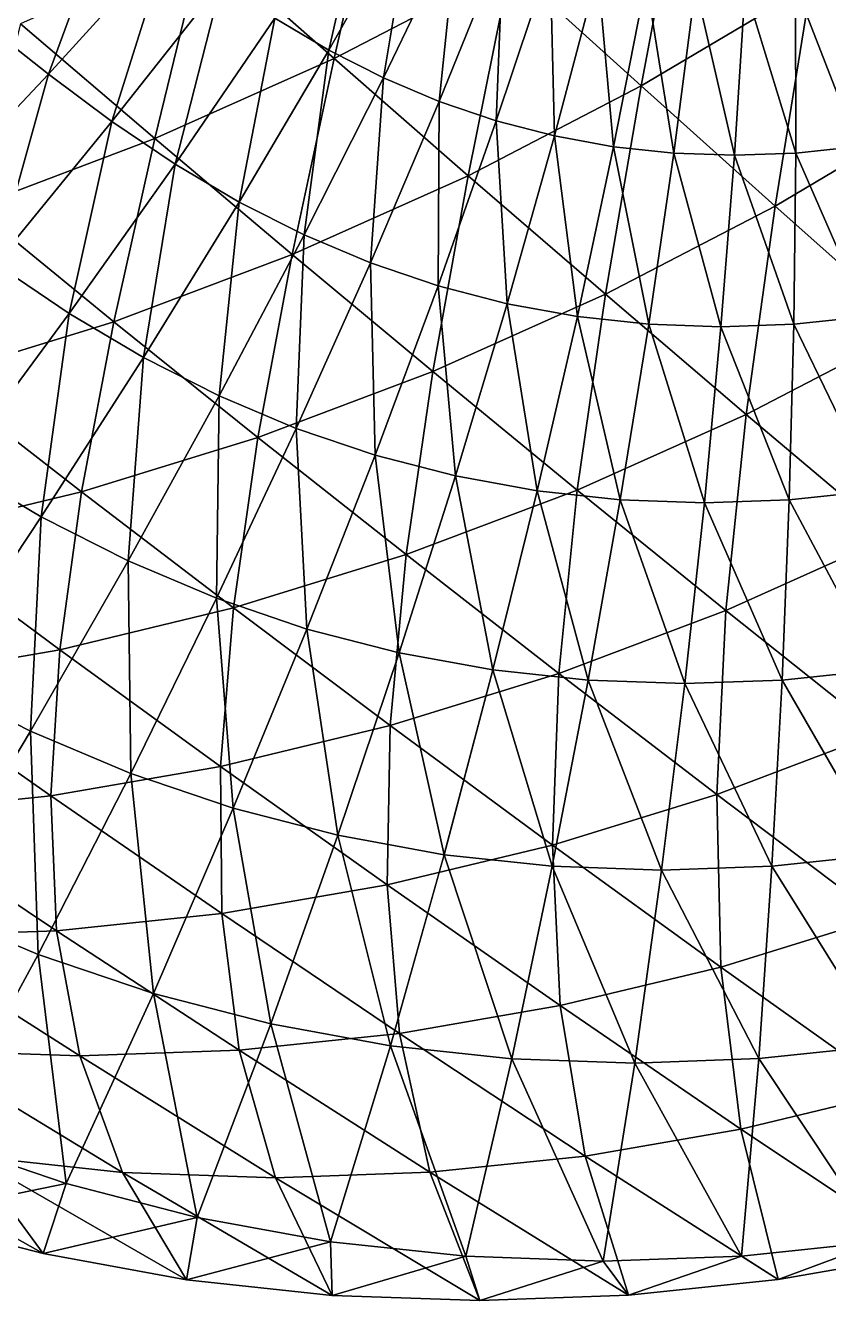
# Model space of a CAD drawing. Extents: x -232 to 179, y -162 to 161.
# Drawn here: x 71.12 to 95.71, y -162.49 to -123.41 of the extents above; entities that cross this region are included whole.
import ezdxf

# ---------------------------------------------------------------- set-up
doc = ezdxf.new("R2010")
doc.units = 0
doc.header["$MEASUREMENT"] = 0

msp = doc.modelspace()

# ---------------------------------------------------------------- linework, layer by layer
for points in [[(80.56557, -124.42477, -624.895), (82.02171, -118.01738, -634.7336), (76.53989399999999, -120.86493, -633.34393), (76.53999, -120.86483, -633.3438)], [(82.02171, -118.01738, -634.7336), (80.56557, -124.42477, -624.895), (85.96073, -121.62224, -626.2627), (85.96083, -121.62214, -626.2626)], [(89.97633, -125.2636, -617.5373), (91.24552, -118.48425, -627.3748), (85.96073, -121.62224, -626.2627), (85.96083, -121.62214, -626.2626)], [(91.24552, -118.48425, -627.3748), (89.97633, -125.2636, -617.5373), (95.169, -122.18032, -618.63007), (95.1691, -122.18022, -618.62994)], [(99.172066, -125.9259, -609.6026), (100.23615, -118.779236, -619.4691), (95.169, -122.18032, -618.63007), (95.1691, -122.18022, -618.62994)], [(81.625435, -118.808975, -516.2598), (80.40303, -124.16886, -515.6977), (78.75503499999999, -123.19195, -514.2181400000001), (78.755135, -123.19185, -514.2180000000001)], [(80.40303, -124.16886, -515.6977), (81.625435, -118.808975, -516.2598), (82.97600600000001, -119.60958, -517.47235), (82.976105, -119.60948, -517.4722)], [(73.79311, -119.537964, -509.35052), (71.81772600000001, -124.908844, -508.48425), (69.81057, -123.32474, -506.45383), (69.81067, -123.32464, -506.45374)], [(71.81772600000001, -124.908844, -508.48425), (73.79311, -119.537964, -509.35052), (75.48364000000001, -120.87217, -511.06067), (75.48374, -120.87207, -511.06058)], [(82.97600600000001, -119.60958, -517.47235), (82.07929, -125.019905, -517.12), (80.40303, -124.16886, -515.6977), (80.40313, -124.16876, -515.6976)], [(82.07929, -125.019905, -517.12), (82.97600600000001, -119.60958, -517.47235), (84.34975, -120.30703, -518.6379400000001), (84.349846, -120.30693, -518.6378)], [(84.34975, -120.30703, -518.6379400000001), (83.78966, -125.742905, -518.4870599999999), (82.07929, -125.019905, -517.12), (82.07939, -125.019806, -517.1199)], [(83.78966, -125.742905, -518.4870599999999), (84.34975, -120.30703, -518.6379400000001), (85.75143, -120.89954, -519.7583), (85.751526, -120.899445, -519.7582)], [(75.07888, -126.880615, -623.27576), (76.53989399999999, -120.86493, -633.34393), (70.96507, -123.360214, -631.6987), (70.96517, -123.360115, -631.6986)], [(75.48364000000001, -120.87217, -511.06067), (73.764145, -126.357, -510.40225), (71.81772600000001, -124.908844, -508.48425), (71.817825, -124.908745, -508.48416)], [(73.764145, -126.357, -510.40225), (75.48364000000001, -120.87217, -511.06067), (77.123, -122.09187, -512.6761), (77.1231, -122.091774, -512.6759599999999)], [(76.53989399999999, -120.86493, -633.34393), (75.07888, -126.880615, -623.27576), (80.56557, -124.42477, -624.895), (80.56567, -124.42467, -624.8949)], [(85.75143, -120.89954, -519.7583), (85.53586999999999, -126.33609, -519.7988), (83.78966, -125.742905, -518.4870599999999), (83.78976, -125.742805, -518.48694)], [(85.53586999999999, -126.33609, -519.7988), (85.75143, -120.89954, -519.7583), (87.18249499999999, -121.38567, -520.8333), (87.182594, -121.385574, -520.8332)], [(87.18249499999999, -121.38567, -520.8333), (87.31698, -126.79817, -521.05396), (85.53586999999999, -126.33609, -519.7988), (85.53596999999999, -126.33599, -519.7987)], [(87.31698, -126.79817, -521.05396), (87.18249499999999, -121.38567, -520.8333), (88.64215, -121.76436, -521.86194), (88.64225, -121.76426, -521.8618)], [(84.67522, -128.01727, -616.1935), (85.96073, -121.62224, -626.2627), (80.56557, -124.42477, -624.895), (80.56567, -124.42467, -624.8949)], [(85.96073, -121.62224, -626.2627), (84.67522, -128.01727, -616.1935), (89.97633, -125.2636, -617.5373), (89.97643000000001, -125.263504, -617.5372)], [(88.64215, -121.76436, -521.86194), (89.13013000000001, -127.128235, -522.25037), (87.31698, -126.79817, -521.05396), (87.31708, -126.79807, -521.05383)], [(89.13013000000001, -127.128235, -522.25037), (88.64215, -121.76436, -521.86194), (90.12807, -122.03485, -522.8424), (90.12817, -122.03475, -522.8423)], [(77.123, -122.09187, -512.6761), (75.70186, -127.66312, -512.23315), (73.764145, -126.357, -510.40225), (73.76424399999999, -126.3569, -510.40216)], [(75.70186, -127.66312, -512.23315), (77.123, -122.09187, -512.6761), (78.75503499999999, -123.19195, -514.2181400000001), (78.755135, -123.19185, -514.2180000000001)], [(90.12807, -122.03485, -522.8424), (90.97114599999999, -127.32582, -523.3855), (89.13013000000001, -127.128235, -522.25037), (89.13022600000001, -127.128136, -522.2502400000001)], [(94.07919, -128.94992, -608.5308), (95.169, -122.18032, -618.63007), (89.97633, -125.2636, -617.5373), (89.97643000000001, -125.263504, -617.5372)], [(90.97114599999999, -127.32582, -523.3855), (90.12807, -122.03485, -522.8424), (91.636826, -122.196785, -523.7727), (91.636925, -122.196686, -523.7726)], [(91.636826, -122.196785, -523.7727), (92.83487, -127.39094, -524.4565), (90.97114599999999, -127.32582, -523.3855), (90.971245, -127.32572, -523.3854)], [(92.83487, -127.39094, -524.4565), (91.636826, -122.196785, -523.7727), (93.16419, -122.25015, -524.6504), (93.16429000000001, -122.25005, -524.65027)], [(93.16419, -122.25015, -524.6504), (94.71547, -127.324036, -525.4603), (92.83487, -127.39094, -524.4565), (92.83497, -127.39084, -524.45636)], [(94.71547, -127.324036, -525.4603), (93.16419, -122.25015, -524.6504), (94.70538, -122.19531, -525.4730000000001), (94.70548000000001, -122.19521, -525.4729)], [(95.169, -122.18032, -618.63007), (94.07919, -128.94992, -608.5308), (99.172066, -125.9259, -609.6026), (99.172165, -125.925804, -609.6025)], [(96.60655, -127.12604, -526.39404), (94.70538, -122.19531, -525.4730000000001), (96.25518000000001, -122.03305, -526.2383), (96.25528, -122.03295, -526.23816)], [(94.70538, -122.19531, -525.4730000000001), (96.60655, -127.12604, -526.39404), (94.71547, -127.324036, -525.4603), (94.71557, -127.32394, -525.4602)], [(67.92983000000001, -129.0298, -505.9389), (69.81057, -123.32474, -506.45383), (71.81772600000001, -124.908844, -508.48425), (71.817825, -124.908745, -508.48416)], [(70.96507, -123.360214, -631.6987), (69.52053000000001, -128.97943, -621.41), (75.07888, -126.880615, -623.27576), (75.07898, -126.880516, -623.27563)], [(78.75503499999999, -123.19195, -514.2181400000001), (77.65852, -128.82301, -513.9898), (75.70186, -127.66312, -512.23315), (75.70196, -127.66302, -512.23303)], [(77.65852, -128.82301, -513.9898), (78.75503499999999, -123.19195, -514.2181400000001), (80.40303, -124.16886, -515.6977), (80.40313, -124.16876, -515.6976)], [(80.40303, -124.16886, -515.6977), (79.64876, -129.83345, -515.6786), (77.65852, -128.82301, -513.9898), (77.65862, -128.8229, -513.9897)], [(79.64876, -129.83345, -515.6786), (80.40303, -124.16886, -515.6977), (82.07929, -125.019905, -517.12), (82.07939, -125.019806, -517.1199)], [(79.28416, -130.43031, -614.6024), (80.56557, -124.42477, -624.895), (75.07888, -126.880615, -623.27576), (75.07898, -126.880516, -623.27563)], [(80.56557, -124.42477, -624.895), (79.28416, -130.43031, -614.6024), (84.67522, -128.01727, -616.1935), (84.67531600000001, -128.01717, -616.19336)], [(71.81772600000001, -124.908844, -508.48425), (70.19565, -130.71559, -508.17163), (67.92983000000001, -129.0298, -505.9389), (67.92993, -129.0297, -505.9388)], [(70.19565, -130.71559, -508.17163), (71.81772600000001, -124.908844, -508.48425), (73.764145, -126.357, -510.40225), (73.76424399999999, -126.3569, -510.40216)], [(82.07929, -125.019905, -517.12), (81.679474, -130.69186, -517.30164), (79.64876, -129.83345, -515.6786), (79.64886, -129.83334, -515.6784700000001)], [(81.679474, -130.69186, -517.30164), (82.07929, -125.019905, -517.12), (83.78966, -125.742905, -518.4870599999999), (83.78976, -125.742805, -518.48694)], [(88.87997, -131.65068, -607.2128), (89.97633, -125.2636, -617.5373), (84.67522, -128.01727, -616.1935), (84.67531600000001, -128.01717, -616.19336)], [(89.97633, -125.2636, -617.5373), (88.87997, -131.65068, -607.2128), (94.07919, -128.94992, -608.5308), (94.07929, -128.94981, -608.5307)], [(83.78966, -125.742905, -518.4870599999999), (83.75276, -131.39616, -518.8591), (81.679474, -130.69186, -517.30164), (81.67957, -130.69176, -517.3015)], [(83.75276, -131.39616, -518.8591), (83.78966, -125.742905, -518.4870599999999), (85.53586999999999, -126.33609, -519.7988), (85.53596999999999, -126.33599, -519.7987)], [(98.281265, -132.69054, -599.2135), (99.172066, -125.9259, -609.6026), (94.07919, -128.94992, -608.5308), (94.07929, -128.94981, -608.5307)], [(73.764145, -126.357, -510.40225), (72.45133, -132.23602, -510.30292), (70.19565, -130.71559, -508.17163), (70.19575, -130.71548, -508.17154)], [(72.45133, -132.23602, -510.30292), (73.764145, -126.357, -510.40225), (75.70186, -127.66312, -512.23315), (75.70196, -127.66302, -512.23303)], [(85.53586999999999, -126.33609, -519.7988), (85.86748, -131.9448, -520.3493), (83.75276, -131.39616, -518.8591), (83.75286, -131.39606, -518.85895)], [(85.86748, -131.9448, -520.3493), (85.53586999999999, -126.33609, -519.7988), (87.31698, -126.79817, -521.05396), (87.31708, -126.79807, -521.05383)], [(73.82269000000001, -132.49255, -612.76917), (75.07888, -126.880615, -623.27576), (69.52053000000001, -128.97943, -621.41), (69.52063000000001, -128.97932, -621.40985)], [(75.07888, -126.880615, -623.27576), (73.82269000000001, -132.49255, -612.76917), (79.28416, -130.43031, -614.6024), (79.284256, -130.4302, -614.6023)], [(87.31698, -126.79817, -521.05396), (88.02022, -132.33669, -521.7698), (85.86748, -131.9448, -520.3493), (85.86758, -131.94469, -520.3492)], [(88.02022, -132.33669, -521.7698), (87.31698, -126.79817, -521.05396), (89.13013000000001, -127.128235, -522.25037), (89.13022600000001, -127.128136, -522.2502400000001)], [(89.13013000000001, -127.128235, -522.25037), (90.20607, -132.57127, -523.11755), (88.02022, -132.33669, -521.7698), (88.02032, -132.33658, -521.76965)], [(90.20607, -132.57127, -523.11755), (89.13013000000001, -127.128235, -522.25037), (90.97114599999999, -127.32582, -523.3855), (90.971245, -127.32572, -523.3854)], [(90.97114599999999, -127.32582, -523.3855), (92.41888, -132.64859, -524.38916), (90.20607, -132.57127, -523.11755), (90.20617, -132.57117, -523.11743)], [(92.41888, -132.64859, -524.38916), (90.97114599999999, -127.32582, -523.3855), (92.83487, -127.39094, -524.4565), (92.83497, -127.39084, -524.45636)], [(92.83487, -127.39094, -524.4565), (94.65171, -132.56915, -525.581), (92.41888, -132.64859, -524.38916), (92.418976, -132.64848, -524.38904)], [(94.65171, -132.56915, -525.581), (92.83487, -127.39094, -524.4565), (94.71547, -127.324036, -525.4603), (94.71557, -127.32394, -525.4602)], [(94.71547, -127.324036, -525.4603), (96.897, -132.33408, -526.68964), (94.65171, -132.56915, -525.581), (94.65181, -132.56905, -525.5809)], [(96.897, -132.33408, -526.68964), (94.71547, -127.324036, -525.4603), (96.60655, -127.12604, -526.39404), (96.60665, -127.12594, -526.3939)], [(75.70186, -127.66312, -512.23315), (74.72908000000001, -133.58626, -512.3479), (72.45133, -132.23602, -510.30292), (72.45143, -132.23592, -510.30283)], [(74.72908000000001, -133.58626, -512.3479), (75.70186, -127.66312, -512.23315), (77.65852, -128.82301, -513.9898), (77.65862, -128.8229, -513.9897)], [(83.59253000000001, -134.01733, -605.6524), (84.67522, -128.01727, -616.1935), (79.28416, -130.43031, -614.6024), (79.284256, -130.4302, -614.6023)], [(84.67522, -128.01727, -616.1935), (83.59253000000001, -134.01733, -605.6524), (88.87997, -131.65068, -607.2128), (88.880066, -131.65057, -607.2127)], [(77.65852, -128.82301, -513.9898), (77.0459, -134.76251, -514.3137), (74.72908000000001, -133.58626, -512.3479), (74.72918, -133.58615, -512.3478)], [(77.0459, -134.76251, -514.3137), (77.65852, -128.82301, -513.9898), (79.64876, -129.83345, -515.6786), (79.64886, -129.83334, -515.6784700000001)], [(93.19229, -135.33401, -597.92346), (94.07919, -128.94992, -608.5308), (88.87997, -131.65068, -607.2128), (88.880066, -131.65057, -607.2127)], [(94.07919, -128.94992, -608.5308), (93.19229, -135.33401, -597.92346), (98.281265, -132.69054, -599.2135), (98.281364, -132.69043, -599.2134)], [(69.52053000000001, -128.97943, -621.41), (68.31096, -134.1949, -610.6996), (73.82269000000001, -132.49255, -612.76917), (73.82279, -132.49245, -612.76904)], [(79.64876, -129.83345, -515.6786), (79.40985, -135.76178, -516.2032), (77.0459, -134.76251, -514.3137), (77.046, -134.7624, -514.3136)], [(79.40985, -135.76178, -516.2032), (79.64876, -129.83345, -515.6786), (81.679474, -130.69186, -517.30164), (81.67957, -130.69176, -517.3015)], [(78.23603, -136.03995, -603.8544), (79.28416, -130.43031, -614.6024), (73.82269000000001, -132.49255, -612.76917), (73.82279, -132.49245, -612.76904)], [(79.28416, -130.43031, -614.6024), (78.23603, -136.03995, -603.8544), (83.59253000000001, -134.01733, -605.6524), (83.59263, -134.01723, -605.6523)], [(68.98674, -136.92593, -508.42572), (70.19565, -130.71559, -508.17163), (72.45133, -132.23602, -510.30292), (72.45143, -132.23592, -510.30283)], [(81.679474, -130.69186, -517.30164), (81.82335, -136.58167, -518.0162), (79.40985, -135.76178, -516.2032), (79.40995, -135.76167, -516.2030599999999)], [(81.82335, -136.58167, -518.0162), (81.679474, -130.69186, -517.30164), (83.75276, -131.39616, -518.8591), (83.75286, -131.39606, -518.85895)], [(83.75276, -131.39616, -518.8591), (84.28506999999999, -137.2203, -519.7509), (81.82335, -136.58167, -518.0162), (81.82345, -136.58156, -518.01605)], [(88.01698, -137.65048, -596.3961), (88.87997, -131.65068, -607.2128), (83.59253000000001, -134.01733, -605.6524), (83.59263, -134.01723, -605.6523)], [(84.28506999999999, -137.2203, -519.7509), (83.75276, -131.39616, -518.8591), (85.86748, -131.9448, -520.3493), (85.86758, -131.94469, -520.3492)], [(88.87997, -131.65068, -607.2128), (88.01698, -137.65048, -596.3961), (93.19229, -135.33401, -597.92346), (93.19239, -135.33391, -597.92334)], [(85.86748, -131.9448, -520.3493), (86.79108000000001, -137.6765, -521.40454), (84.28506999999999, -137.2203, -519.7509), (84.28517, -137.2202, -519.7508)], [(86.79108000000001, -137.6765, -521.40454), (85.86748, -131.9448, -520.3493), (88.02022, -132.33669, -521.7698), (88.02032, -132.33658, -521.76965)], [(72.45133, -132.23602, -510.30292), (71.59929, -138.47462, -510.77127), (68.98674, -136.92593, -508.42572), (68.98684, -136.92583, -508.42563)], [(71.59929, -138.47462, -510.77127), (72.45133, -132.23602, -510.30292), (74.72908000000001, -133.58626, -512.3479), (74.72918, -133.58615, -512.3478)], [(88.02022, -132.33669, -521.7698), (89.33561, -137.9496, -522.97345), (86.79108000000001, -137.6765, -521.40454), (86.79117600000001, -137.67639, -521.4044)], [(89.33561, -137.9496, -522.97345), (88.02022, -132.33669, -521.7698), (90.20607, -132.57127, -523.11755), (90.20617, -132.57117, -523.11743)], [(97.12449000000001, -137.67346, -527.1317), (94.65171, -132.56915, -525.581), (96.897, -132.33408, -526.68964), (96.8971, -132.33397, -526.6895)], [(72.83023, -137.70956, -601.8245), (73.82269000000001, -132.49255, -612.76917), (68.31096, -134.1949, -610.6996), (68.31106, -134.1948, -610.6994599999999)], [(73.82269000000001, -132.49255, -612.76917), (72.83023, -137.70956, -601.8245), (78.23603, -136.03995, -603.8544), (78.23613, -136.03984, -603.85425)], [(90.20607, -132.57127, -523.11755), (91.91153, -138.0396, -524.4537), (89.33561, -137.9496, -522.97345), (89.33570999999999, -137.9495, -522.9733)], [(91.91153, -138.0396, -524.4537), (90.20607, -132.57127, -523.11755), (92.41888, -132.64859, -524.38916), (92.418976, -132.64848, -524.38904)], [(92.41888, -132.64859, -524.38916), (94.51076, -137.94713, -525.8411), (91.91153, -138.0396, -524.4537), (91.91163, -138.03949, -524.45355)], [(94.51076, -137.94713, -525.8411), (92.41888, -132.64859, -524.38916), (94.65171, -132.56915, -525.581), (94.65181, -132.56905, -525.5809)], [(97.62621999999999, -139.07745, -588.2917), (98.281265, -132.69054, -599.2135), (93.19229, -135.33401, -597.92346), (93.19239, -135.33391, -597.92334)], [(94.65171, -132.56915, -525.581), (97.12449000000001, -137.67346, -527.1317), (94.51076, -137.94713, -525.8411), (94.51086, -137.94702, -525.841)], [(74.72908000000001, -133.58626, -512.3479), (74.25665, -139.82378, -513.0260599999999), (71.59929, -138.47462, -510.77127), (71.59939, -138.47452, -510.77118)], [(74.25665, -139.82378, -513.0260599999999), (74.72908000000001, -133.58626, -512.3479), (77.0459, -134.76251, -514.3137), (77.046, -134.7624, -514.3136)], [(82.77407, -139.63019, -594.6362), (83.59253000000001, -134.01733, -605.6524), (78.23603, -136.03995, -603.8544), (78.23613, -136.03984, -603.85425)], [(83.59253000000001, -134.01733, -605.6524), (82.77407, -139.63019, -594.6362), (88.01698, -137.65048, -596.3961), (88.01708, -137.65038, -596.396)], [(68.31096, -134.1949, -610.6996), (67.3953, -139.0184, -599.5696), (72.83023, -137.70956, -601.8245), (72.83033, -137.70946, -601.8244)], [(77.0459, -134.76251, -514.3137), (76.96808, -140.96994, -515.1932400000001), (74.25665, -139.82378, -513.0260599999999), (74.25675, -139.82367, -513.02594)], [(76.96808, -140.96994, -515.1932400000001), (77.0459, -134.76251, -514.3137), (79.40985, -135.76178, -516.2032), (79.40995, -135.76167, -516.2030599999999)], [(92.57217, -141.33966, -586.8002), (93.19229, -135.33401, -597.92346), (88.01698, -137.65048, -596.3961), (88.01708, -137.65038, -596.396)], [(93.19229, -135.33401, -597.92346), (92.57217, -141.33966, -586.8002), (97.62621999999999, -139.07745, -588.2917), (97.62631999999999, -139.07735, -588.29156)], [(79.40985, -135.76178, -516.2032), (79.736336, -141.91031, -517.2727), (76.96808, -140.96994, -515.1932400000001), (76.96818, -140.96983, -515.1931)], [(79.736336, -141.91031, -517.2727), (79.40985, -135.76178, -516.2032), (81.82335, -136.58167, -518.0162), (81.82345, -136.58156, -518.01605)], [(77.48291, -141.26442, -592.6494), (78.23603, -136.03995, -603.8544), (72.83023, -137.70956, -601.8245), (72.83033, -137.70946, -601.8244)], [(78.23603, -136.03995, -603.8544), (77.48291, -141.26442, -592.6494), (82.77407, -139.63019, -594.6362), (82.77417, -139.63008, -594.6361)], [(81.82335, -136.58167, -518.0162), (82.55990600000001, -142.64285, -519.26245), (79.736336, -141.91031, -517.2727), (79.736435, -141.9102, -517.2726)], [(82.55990600000001, -142.64285, -519.26245), (81.82335, -136.58167, -518.0162), (84.28506999999999, -137.2203, -519.7509), (84.28517, -137.2202, -519.7508)], [(68.251434, -143.50647, -509.2593), (68.98674, -136.92593, -508.42572), (71.59929, -138.47462, -510.77127), (71.59939, -138.47452, -510.77118)], [(84.28506999999999, -137.2203, -519.7509), (85.434265, -143.16608, -521.1592), (82.55990600000001, -142.64285, -519.26245), (82.560005, -142.64275, -519.2623)], [(85.434265, -143.16608, -521.1592), (84.28506999999999, -137.2203, -519.7509), (86.79108000000001, -137.6765, -521.40454), (86.79117600000001, -137.67639, -521.4044)], [(72.16324, -142.5455, -590.4422599999999), (72.83023, -137.70956, -601.8245), (67.3953, -139.0184, -599.5696), (67.3954, -139.0183, -599.5694599999999)], [(72.83023, -137.70956, -601.8245), (72.16324, -142.5455, -590.4422599999999), (77.48291, -141.26442, -592.6494), (77.48301, -141.26431, -592.6493)], [(87.4521, -143.27298, -585.0815), (88.01698, -137.65048, -596.3961), (82.77407, -139.63019, -594.6362), (82.77417, -139.63008, -594.6361)], [(86.79108000000001, -137.6765, -521.40454), (88.35280999999999, -143.47932, -522.9587), (85.434265, -143.16608, -521.1592), (85.434364, -143.16597, -521.15906)], [(88.35280999999999, -143.47932, -522.9587), (86.79108000000001, -137.6765, -521.40454), (89.33561, -137.9496, -522.97345), (89.33570999999999, -137.9495, -522.9733)], [(88.01698, -137.65048, -596.3961), (87.4521, -143.27298, -585.0815), (92.57217, -141.33966, -586.8002), (92.572266, -141.33955, -586.80005)], [(94.28866, -143.47649, -526.24786), (91.91153, -138.0396, -524.4537), (94.51076, -137.94713, -525.8411), (94.51086, -137.94702, -525.841)], [(97.28658, -143.1626, -527.72815), (94.51076, -137.94713, -525.8411), (97.12449000000001, -137.67346, -527.1317), (97.12459, -137.67336, -527.1316)], [(89.33561, -137.9496, -522.97345), (91.307365, -143.58255, -524.6565), (88.35280999999999, -143.47932, -522.9587), (88.35291, -143.47922, -522.9585599999999)], [(91.307365, -143.58255, -524.6565), (89.33561, -137.9496, -522.97345), (91.91153, -138.0396, -524.4537), (91.91163, -138.03949, -524.45355)], [(91.91153, -138.0396, -524.4537), (94.28866, -143.47649, -526.24786), (91.307365, -143.58255, -524.6565), (91.30746500000001, -143.58244, -524.6564)], [(94.51076, -137.94713, -525.8411), (97.28658, -143.1626, -527.72815), (94.28866, -143.47649, -526.24786), (94.28876, -143.47638, -526.24774)], [(71.59929, -138.47462, -510.77127), (71.26485, -145.03639, -511.81622), (68.251434, -143.50647, -509.2593), (68.25153, -143.50636, -509.25922)], [(71.26485, -145.03639, -511.81622), (71.59929, -138.47462, -510.77127), (74.25665, -139.82378, -513.0260599999999), (74.25675, -139.82367, -513.02594)], [(67.3953, -139.0184, -599.5696), (66.83478000000001, -143.46704, -588.0219999999999), (72.16324, -142.5455, -590.4422599999999), (72.16334, -142.5454, -590.44214)], [(97.27476, -145.09601, -576.8264), (97.62621999999999, -139.07745, -588.2917), (92.57217, -141.33966, -586.8002), (92.572266, -141.33955, -586.80005)], [(74.25665, -139.82378, -513.0260599999999), (74.339554, -146.33612, -514.2737400000001), (71.26485, -145.03639, -511.81622), (71.264946, -145.03629, -511.81613)], [(74.339554, -146.33612, -514.2737400000001), (74.25665, -139.82378, -513.0260599999999), (76.96808, -140.96994, -515.1932400000001), (76.96818, -140.96983, -515.1931)], [(82.28491, -144.86891, -583.14124), (82.77407, -139.63019, -594.6362), (77.48291, -141.26442, -592.6494), (77.48301, -141.26431, -592.6493)], [(82.77407, -139.63019, -594.6362), (82.28491, -144.86891, -583.14124), (87.4521, -143.27298, -585.0815), (87.4522, -143.27287, -585.08136)], [(76.96808, -140.96994, -515.1932400000001), (77.47872, -147.4025, -516.63184), (74.339554, -146.33612, -514.2737400000001), (74.33965, -146.33601, -514.2736)], [(77.47872, -147.4025, -516.63184), (76.96808, -140.96994, -515.1932400000001), (79.736336, -141.91031, -517.2727), (79.736435, -141.9102, -517.2726)], [(77.089874, -146.12, -580.98584), (77.48291, -141.26442, -592.6494), (72.16324, -142.5455, -590.4422599999999), (72.16334, -142.5454, -590.44214)], [(77.48291, -141.26442, -592.6494), (77.089874, -146.12, -580.98584), (82.28491, -144.86891, -583.14124), (82.28501, -144.8688, -583.1411)], [(92.28749, -146.97919, -575.15234), (92.57217, -141.33966, -586.8002), (87.4521, -143.27298, -585.0815), (87.4522, -143.27287, -585.08136)], [(92.57217, -141.33966, -586.8002), (92.28749, -146.97919, -575.15234), (97.27476, -145.09601, -576.8264), (97.27486, -145.0959, -576.8263)], [(79.736336, -141.91031, -517.2727), (80.68061, -148.23317, -518.8882), (77.47872, -147.4025, -516.63184), (77.47882, -147.40239, -516.6317)], [(80.68061, -148.23317, -518.8882), (79.736336, -141.91031, -517.2727), (82.55990600000001, -142.64285, -519.26245), (82.560005, -142.64275, -519.2623)], [(71.88626, -147.01993, -578.6222), (72.16324, -142.5455, -590.4422599999999), (66.83478000000001, -143.46704, -588.0219999999999), (66.83488, -143.46693, -588.02185)], [(72.16324, -142.5455, -590.4422599999999), (71.88626, -147.01993, -578.6222), (77.089874, -146.12, -580.98584), (77.08997, -146.11989, -580.9857)], [(82.55990600000001, -142.64285, -519.26245), (83.94009399999999, -148.82652, -521.039), (80.68061, -148.23317, -518.8882), (80.68070999999999, -148.23306, -518.88806)], [(83.94009399999999, -148.82652, -521.039), (82.55990600000001, -142.64285, -519.26245), (85.434265, -143.16608, -521.1592), (85.434364, -143.16597, -521.15906)], [(87.254326, -148.53372, -573.26245), (87.4521, -143.27298, -585.0815), (82.28491, -144.86891, -583.14124), (82.28501, -144.8688, -583.1411)], [(85.434265, -143.16608, -521.1592), (87.24968, -149.18173, -523.0796), (83.94009399999999, -148.82652, -521.039), (83.94019, -148.82642, -521.0389)], [(87.24968, -149.18173, -523.0796), (85.434265, -143.16608, -521.1592), (88.35280999999999, -143.47932, -522.9587), (88.35291, -143.47922, -522.9585599999999)], [(87.4521, -143.27298, -585.0815), (87.254326, -148.53372, -573.26245), (92.28749, -146.97919, -575.15234), (92.28759000000001, -146.97908, -575.1522)], [(97.38044000000001, -148.82257, -528.4881), (94.28866, -143.47649, -526.24786), (97.28658, -143.1626, -527.72815), (97.28668, -143.16249, -527.7280000000001)], [(66.83478000000001, -143.46704, -588.0219999999999), (66.69306999999999, -147.56366, -576.05804), (71.88626, -147.01993, -578.6222), (71.88636, -147.01982, -578.6221)], [(68.05173, -150.42194, -510.6853), (68.251434, -143.50647, -509.2593), (71.26485, -145.03639, -511.81622), (71.264946, -145.03629, -511.81613)], [(88.35280999999999, -143.47932, -522.9587), (90.6001, -149.2988, -525.0049), (87.24968, -149.18173, -523.0796), (87.24978, -149.18163, -523.07947)], [(90.6001, -149.2988, -525.0049), (88.35280999999999, -143.47932, -522.9587), (91.307365, -143.58255, -524.6565), (91.30746500000001, -143.58244, -524.6564)], [(91.307365, -143.58255, -524.6565), (93.980835, -149.17851, -526.8096), (90.6001, -149.2988, -525.0049), (90.6002, -149.29869, -525.0047599999999)], [(93.980835, -149.17851, -526.8096), (91.307365, -143.58255, -524.6565), (94.28866, -143.47649, -526.24786), (94.28876, -143.47638, -526.24774)], [(94.28866, -143.47649, -526.24786), (97.38044000000001, -148.82257, -528.4881), (93.980835, -149.17851, -526.8096), (93.98093399999999, -149.1784, -526.80945)], [(82.194046, -149.75235, -571.1629), (82.28491, -144.86891, -583.14124), (77.089874, -146.12, -580.98584), (77.08997, -146.11989, -580.9857)], [(82.28491, -144.86891, -583.14124), (82.194046, -149.75235, -571.1629), (87.254326, -148.53372, -573.26245), (87.254425, -148.53362, -573.2623)], [(71.26485, -145.03639, -511.81622), (71.50734, -151.88268, -513.44727), (68.05173, -150.42194, -510.6853), (68.05183000000001, -150.42183, -510.6852)], [(71.50734, -151.88268, -513.44727), (71.26485, -145.03639, -511.81622), (74.339554, -146.33612, -514.2737400000001), (74.33965, -146.33601, -514.2736)], [(97.299904, -150.76103, -564.8058), (97.27476, -145.09601, -576.8264), (92.28749, -146.97919, -575.15234), (92.28759000000001, -146.97908, -575.1522)], [(77.1254, -150.62895, -568.8606), (77.089874, -146.12, -580.98584), (71.88626, -147.01993, -578.6222), (71.88636, -147.01982, -578.6221)], [(77.089874, -146.12, -580.98584), (77.1254, -150.62895, -568.8606), (82.194046, -149.75235, -571.1629), (82.19414499999999, -149.75224, -571.1628)], [(74.339554, -146.33612, -514.2737400000001), (75.03538499999999, -153.08116, -516.09753), (71.50734, -151.88268, -513.44727), (71.50744, -151.88257, -513.44714)], [(75.03538499999999, -153.08116, -516.09753), (74.339554, -146.33612, -514.2737400000001), (77.47872, -147.4025, -516.63184), (77.47882, -147.40239, -516.6317)], [(72.0669, -151.15858, -566.3629), (71.88626, -147.01993, -578.6222), (66.69306999999999, -147.56366, -576.05804), (66.69317, -147.56355, -576.0579)], [(71.88626, -147.01993, -578.6222), (72.0669, -151.15858, -566.3629), (77.1254, -150.62895, -568.8606), (77.125496, -150.62885, -568.8605)], [(92.41165, -152.27081, -562.9703), (92.28749, -146.97919, -575.15234), (87.254326, -148.53372, -573.26245), (87.254425, -148.53362, -573.2623)], [(92.28749, -146.97919, -575.15234), (92.41165, -152.27081, -562.9703), (97.299904, -150.76103, -564.8058), (97.3, -150.76093, -564.80566)], [(66.69306999999999, -147.56366, -576.05804), (67.03648000000001, -151.33755, -563.67773), (72.0669, -151.15858, -566.3629), (72.067, -151.15848, -566.3628)], [(77.47872, -147.4025, -516.63184), (78.63393, -154.01474, -518.6334), (75.03538499999999, -153.08116, -516.09753), (75.035484, -153.08105, -516.0974)], [(78.63393, -154.01474, -518.6334), (77.47872, -147.4025, -516.63184), (80.68061, -148.23317, -518.8882), (80.68070999999999, -148.23306, -518.88806)], [(80.68061, -148.23317, -518.8882), (82.297195, -154.6816, -521.05066), (78.63393, -154.01474, -518.6334), (78.634026, -154.01463, -518.6333)], [(82.297195, -154.6816, -521.05066), (80.68061, -148.23317, -518.8882), (83.94009399999999, -148.82652, -521.039), (83.94019, -148.82642, -521.0389)], [(87.49706, -153.45435, -560.9312), (87.254326, -148.53372, -573.26245), (82.194046, -149.75235, -571.1629), (82.19414499999999, -149.75224, -571.1628)], [(83.94009399999999, -148.82652, -521.039), (86.016785, -155.08081, -523.34406), (82.297195, -154.6816, -521.05066), (82.29729499999999, -154.68149, -521.0505400000001)], [(86.016785, -155.08081, -523.34406), (83.94009399999999, -148.82652, -521.039), (87.24968, -149.18173, -523.0796), (87.24978, -149.18163, -523.07947)], [(87.254326, -148.53372, -573.26245), (87.49706, -153.45435, -560.9312), (92.41165, -152.27081, -562.9703), (92.41175, -152.2707, -562.97015)], [(97.40255, -154.67715, -529.42255), (93.980835, -149.17851, -526.8096), (97.38044000000001, -148.82257, -528.4881), (97.38054, -148.82246, -528.488)], [(87.24968, -149.18173, -523.0796), (89.78226, -155.21237, -525.5079), (86.016785, -155.08081, -523.34406), (86.01688399999999, -155.0807, -523.34393)], [(89.78226, -155.21237, -525.5079), (87.24968, -149.18173, -523.0796), (90.6001, -149.2988, -525.0049), (90.6002, -149.29869, -525.0047599999999)], [(93.581795, -155.0772, -527.536), (90.6001, -149.2988, -525.0049), (93.980835, -149.17851, -526.8096), (93.98093399999999, -149.1784, -526.80945)], [(93.980835, -149.17851, -526.8096), (97.40255, -154.67715, -529.42255), (93.581795, -155.0772, -527.536), (93.58189399999999, -155.07709, -527.5359)], [(90.6001, -149.2988, -525.0049), (93.581795, -155.0772, -527.536), (89.78226, -155.21237, -525.5079), (89.78236, -155.21227, -525.50775)], [(82.57435, -154.30571, -558.6952), (82.194046, -149.75235, -571.1629), (77.1254, -150.62895, -568.8606), (77.125496, -150.62885, -568.8605)], [(82.194046, -149.75235, -571.1629), (82.57435, -154.30571, -558.6952), (87.49706, -153.45435, -560.9312), (87.49716, -153.45424, -560.9311)], [(68.423, -157.56943, -512.79395), (68.05173, -150.42194, -510.6853), (71.50734, -151.88268, -513.44727), (71.50744, -151.88257, -513.44714)], [(77.6615, -154.82008, -556.2695), (77.1254, -150.62895, -568.8606), (72.0669, -151.15858, -566.3629), (72.067, -151.15848, -566.3628)], [(77.1254, -150.62895, -568.8606), (77.6615, -154.82008, -556.2695), (82.57435, -154.30571, -558.6952), (82.57445, -154.3056, -558.69507)], [(97.78052, -156.09381, -552.21564), (97.299904, -150.76103, -564.8058), (92.41165, -152.27081, -562.9703), (92.41175, -152.2707, -562.97015)], [(72.77591, -154.99391, -553.66156), (72.0669, -151.15858, -566.3629), (67.03648000000001, -151.33755, -563.67773), (67.03658, -151.33745, -563.6776)], [(72.0669, -151.15858, -566.3629), (72.77591, -154.99391, -553.66156), (77.6615, -154.82008, -556.2695), (77.6616, -154.81998, -556.26935)], [(67.03648000000001, -151.33755, -563.67773), (67.93414, -154.82474, -550.8793), (72.77591, -154.99391, -553.66156), (72.77601, -154.9938, -553.6614400000001)], [(71.50734, -151.88268, -513.44727), (72.35838000000001, -158.9063, -515.7502), (68.423, -157.56943, -512.79395), (68.423096, -157.56932, -512.7938)], [(72.35838000000001, -158.9063, -515.7502), (71.50734, -151.88268, -513.44727), (75.03538499999999, -153.08116, -516.09753), (75.035484, -153.08105, -516.0974)], [(93.02354, -157.23938, -550.24194), (92.41165, -152.27081, -562.9703), (87.49706, -153.45435, -560.9312), (87.49716, -153.45424, -560.9311)], [(92.41165, -152.27081, -562.9703), (93.02354, -157.23938, -550.24194), (97.78052, -156.09381, -552.21564), (97.78062, -156.0937, -552.2155)], [(75.03538499999999, -153.08116, -516.09753), (76.3724, -159.94766, -518.57886), (72.35838000000001, -158.9063, -515.7502), (72.35848, -158.90619, -515.75006)], [(76.3724, -159.94766, -518.57886), (75.03538499999999, -153.08116, -516.09753), (78.63393, -154.01474, -518.6334), (78.634026, -154.01463, -518.6333)], [(88.2587, -158.06345, -548.0776400000001), (87.49706, -153.45435, -560.9312), (82.57435, -154.30571, -558.6952), (82.57445, -154.3056, -558.69507)], [(87.49706, -153.45435, -560.9312), (88.2587, -158.06345, -548.0776400000001), (93.02354, -157.23938, -550.24194), (93.023636, -157.23927, -550.2418)], [(78.63393, -154.01474, -518.6334), (80.45862, -160.69151, -521.27515), (76.3724, -159.94766, -518.57886), (76.3725, -159.94756, -518.57874)], [(83.5034, -158.56133, -545.72974), (82.57435, -154.30571, -558.6952), (77.6615, -154.82008, -556.2695), (77.6616, -154.81998, -556.26935)], [(80.45862, -160.69151, -521.27515), (78.63393, -154.01474, -518.6334), (82.297195, -154.6816, -521.05066), (82.29729499999999, -154.68149, -521.0505400000001)], [(82.57435, -154.30571, -558.6952), (83.5034, -158.56133, -545.72974), (88.2587, -158.06345, -548.0776400000001), (88.2588, -158.06334, -548.0775)], [(82.297195, -154.6816, -521.05066), (84.60765, -161.13681, -523.8334), (80.45862, -160.69151, -521.27515), (80.45872, -160.6914, -521.275)], [(84.60765, -161.13681, -523.8334), (82.297195, -154.6816, -521.05066), (86.016785, -155.08081, -523.34406), (86.01688399999999, -155.0807, -523.34393)], [(97.30798, -160.68655, -530.61365), (93.581795, -155.0772, -527.536), (97.40255, -154.67715, -529.42255), (97.40265, -154.67705, -529.4224)], [(74.08800500000001, -158.56583, -540.5123), (72.77591, -154.99391, -553.66156), (67.93414, -154.82474, -550.8793), (67.93424, -154.82463, -550.87915)], [(67.93414, -154.82474, -550.8793), (69.45862, -158.06897, -537.65796), (74.08800500000001, -158.56583, -540.5123), (74.088104, -158.56572, -540.5122)], [(78.7745, -158.72957, -543.2054400000001), (77.6615, -154.82008, -556.2695), (72.77591, -154.99391, -553.66156), (72.77601, -154.9938, -553.6614400000001)], [(72.77591, -154.99391, -553.66156), (74.08800500000001, -158.56583, -540.5123), (78.7745, -158.72957, -543.2054400000001), (78.7746, -158.72946, -543.2053)], [(77.6615, -154.82008, -556.2695), (78.7745, -158.72957, -543.2054400000001), (83.5034, -158.56133, -545.72974), (83.5035, -158.56122, -545.7296)], [(86.016785, -155.08081, -523.34406), (88.80788000000001, -161.28357, -526.247), (84.60765, -161.13681, -523.8334), (84.60775, -161.1367, -523.83325)], [(88.80788000000001, -161.28357, -526.247), (86.016785, -155.08081, -523.34406), (89.78226, -155.21237, -525.5079), (89.78236, -155.21227, -525.50775)], [(93.0461, -161.13278, -528.5093400000001), (89.78226, -155.21237, -525.5079), (93.581795, -155.0772, -527.536), (93.58189399999999, -155.07709, -527.5359)], [(93.581795, -155.0772, -527.536), (97.30798, -160.68655, -530.61365), (93.0461, -161.13278, -528.5093400000001), (93.046196, -161.13268, -528.5092)], [(89.78226, -155.21237, -525.5079), (93.0461, -161.13278, -528.5093400000001), (88.80788000000001, -161.28357, -526.247), (88.807976, -161.28346, -526.2469)], [(98.7602, -161.05508, -539.1051), (97.78052, -156.09381, -552.21564), (93.02354, -157.23938, -550.24194), (93.023636, -157.23927, -550.2418)], [(71.65633000000001, -161.05472, -524.0783700000001), (69.45862, -158.06897, -537.65796), (64.89931999999999, -157.23901, -534.64954), (64.89941999999999, -157.2389, -534.6494)], [(64.89931999999999, -157.23901, -534.64954), (67.34008, -159.93494, -521.03674), (71.65633000000001, -161.05472, -524.0783700000001), (71.656425, -161.05461, -524.07825)], [(94.16823000000001, -161.84924, -537.01935), (93.02354, -157.23938, -550.24194), (88.2587, -158.06345, -548.0776400000001), (88.2588, -158.06334, -548.0775)], [(93.02354, -157.23938, -550.24194), (94.16823000000001, -161.84924, -537.01935), (98.7602, -161.05508, -539.1051), (98.7603, -161.05498, -539.105)], [(67.34008, -159.93494, -521.03674), (68.423, -157.56943, -512.79395), (72.35838000000001, -158.9063, -515.7502), (72.35848, -158.90619, -515.75006)], [(76.05020999999999, -161.85457, -526.97766), (74.08800500000001, -158.56583, -540.5123), (69.45862, -158.06897, -537.65796), (69.45872, -158.06886, -537.6578400000001)], [(69.45862, -158.06897, -537.65796), (71.65633000000001, -161.05472, -524.0783700000001), (76.05020999999999, -161.85457, -526.97766), (76.05031, -161.85446, -526.9775400000001)], [(89.58545, -162.32906, -534.7566), (88.2587, -158.06345, -548.0776400000001), (83.5034, -158.56133, -545.72974), (83.5035, -158.56122, -545.7296)], [(88.2587, -158.06345, -548.0776400000001), (89.58545, -162.32906, -534.7566), (94.16823000000001, -161.84924, -537.01935), (94.16833000000001, -161.84914, -537.0192)], [(80.51164, -162.3334, -529.7285), (78.7745, -158.72957, -543.2054400000001), (74.08800500000001, -158.56583, -540.5123), (74.088104, -158.56572, -540.5122)], [(74.08800500000001, -158.56583, -540.5123), (76.05020999999999, -161.85457, -526.97766), (80.51164, -162.3334, -529.7285), (80.51174, -162.3333, -529.7284)], [(85.028114, -162.4912, -532.32385), (83.5034, -158.56133, -545.72974), (78.7745, -158.72957, -543.2054400000001), (78.7746, -158.72946, -543.2053)], [(83.5034, -158.56133, -545.72974), (85.028114, -162.4912, -532.32385), (89.58545, -162.32906, -534.7566), (89.58555, -162.32895, -534.7565)], [(72.35838000000001, -158.9063, -515.7502), (71.65633000000001, -161.05472, -524.0783700000001), (67.34008, -159.93494, -521.03674), (67.34018, -159.93483, -521.0366)], [(71.65633000000001, -161.05472, -524.0783700000001), (72.35838000000001, -158.9063, -515.7502), (76.3724, -159.94766, -518.57886), (76.3725, -159.94756, -518.57874)], [(78.7745, -158.72957, -543.2054400000001), (80.51164, -162.3334, -529.7285), (85.028114, -162.4912, -532.32385), (85.02821, -162.49109, -532.3237)], [(76.3724, -159.94766, -518.57886), (76.05020999999999, -161.85457, -526.97766), (71.65633000000001, -161.05472, -524.0783700000001), (71.656425, -161.05461, -524.07825)], [(76.05020999999999, -161.85457, -526.97766), (76.3724, -159.94766, -518.57886), (80.45862, -160.69151, -521.27515), (80.45872, -160.6914, -521.275)], [(80.45862, -160.69151, -521.27515), (80.51164, -162.3334, -529.7285), (76.05020999999999, -161.85457, -526.97766), (76.05031, -161.85446, -526.9775400000001)], [(80.51164, -162.3334, -529.7285), (80.45862, -160.69151, -521.27515), (84.60765, -161.13681, -523.8334), (84.60775, -161.1367, -523.83325)], [(94.16823000000001, -161.84924, -537.01935), (93.0461, -161.13278, -528.5093400000001), (97.30798, -160.68655, -530.61365), (97.30808, -160.68645, -530.6135)], [(97.30798, -160.68655, -530.61365), (98.7602, -161.05508, -539.1051), (94.16823000000001, -161.84924, -537.01935), (94.16833000000001, -161.84914, -537.0192)], [(84.60765, -161.13681, -523.8334), (85.028114, -162.4912, -532.32385), (80.51164, -162.3334, -529.7285), (80.51174, -162.3333, -529.7284)], [(85.028114, -162.4912, -532.32385), (84.60765, -161.13681, -523.8334), (88.80788000000001, -161.28357, -526.247), (88.807976, -161.28346, -526.2469)], [(88.80788000000001, -161.28357, -526.247), (89.58545, -162.32906, -534.7566), (85.028114, -162.4912, -532.32385), (85.02821, -162.49109, -532.3237)], [(89.58545, -162.32906, -534.7566), (88.80788000000001, -161.28357, -526.247), (93.0461, -161.13278, -528.5093400000001), (93.046196, -161.13268, -528.5092)], [(93.0461, -161.13278, -528.5093400000001), (94.16823000000001, -161.84924, -537.01935), (89.58545, -162.32906, -534.7566), (89.58555, -162.32895, -534.7565)]]:
    msp.add_3dface(points)

doc.saveas('drawing.dxf')
